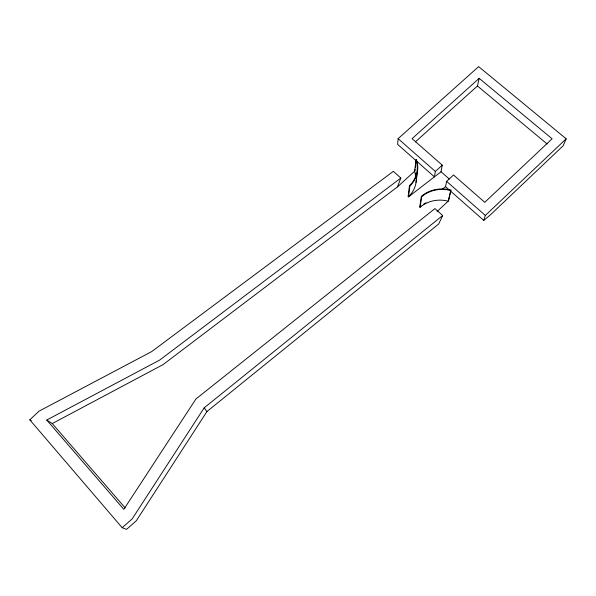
<?xml version="1.0" encoding="UTF-8"?>
<svg xmlns="http://www.w3.org/2000/svg" width="596" height="596" viewBox="0 0 596 596"><rect width="100%" height="100%" fill="white"/><g stroke="black" fill="none" stroke-linecap="round" stroke-linejoin="round"><path stroke-width="0.89" d="M450.397 190.958L483.766 220.416L490.24 215.007L563.16 145.774L566.2 138.801L478.648 66.618L398.121 138.667L397.636 144.374L434.41 176.848L435.356 171.447L442.254 165.122L412.045 138.682L479.177 78.337L552.112 138.786L484.749 202.327L453.519 174.986L446.62 181.363L445.532 186.667L441.956 189.476M442.254 165.122L441.01 171.76L408.536 196.814L408.148 196.516L409.452 185.714A29.487 26.485 1.9 0 0 416.574 162.008L416.03 159.966L416.38 159.639L415.933 163.133M408.178 196.494L408.536 196.814L409.847 186.019A29.986 26.932 1.9 0 0 416.38 159.639M416.03 159.966L414.578 171.298L415.107 173.294A28.735 25.933 2.1 0 1 415.71 177.034M415.151 169.234L414.928 170.977L397.48 186.868L163.133 364.573L52.269 423.555L46.741 420.031L159.683 360.066L400.825 178.048L393.345 171.35L151.749 351.551L39.068 411.136L29.8 419.83L122.173 527.706L126.531 529.382L136.298 520.792L206.916 411.575L438.701 223.969L442.679 215.514L434.938 208.585L195.935 398.977L123.826 509.334L46.741 420.031M415.375 167.491L415.71 164.876M416.045 182.391L417.543 171.283M450.904 190.102L448.214 201.15L445.942 200.696A29.86 27.289 9.5 0 0 420.12 207.244L419.755 206.916L421.365 196.33A31.171 28.377 9.2 0 1 450.904 190.102L448.557 200.83L437.01 211.587M420.091 207.266L421.7 196.687L421.365 196.33M415.39 141.885L477.456 85.973L479.177 78.337M483.766 220.416L485.338 215.454L566.2 138.801M397.48 186.868L400.825 178.048M442.679 215.514L204.182 407.828L132.126 518.952L122.173 527.706M450.546 190.429L448.214 189.968A30.664 27.908 9.2 0 0 421.707 196.687M29.8 419.83L31.253 420.709M409.452 185.714L409.847 186.019M477.456 85.973L547.143 143.986M441.01 171.76L449.332 179.068M398.121 138.667L435.356 171.447M446.62 181.363L485.338 215.454M445.532 186.667L449.012 189.737M52.269 423.555L125.093 507.829M204.182 407.828L206.916 411.575M419.755 206.916A30.381 27.766 9.5 0 1 421.037 205.881M423.778 204.026A30.381 27.766 9.5 0 1 425.991 202.834M416.269 180.089A29.241 26.388 2.1 0 1 408.536 196.814M415.591 173.205A29.241 26.388 2.1 0 1 415.911 174.717"/></g></svg>
